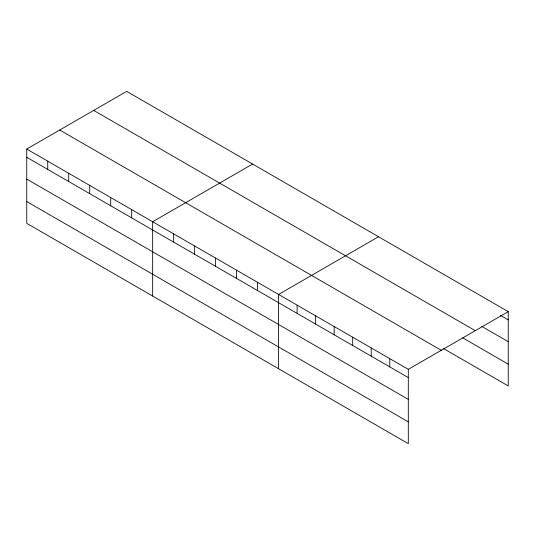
<?xml version="1.0" encoding="UTF-8"?>
<svg xmlns="http://www.w3.org/2000/svg" width="535" height="535" viewBox="0 0 535 535"><rect width="100%" height="100%" fill="white"/><g stroke="black" fill="none" stroke-linecap="round" stroke-linejoin="round"><path stroke-width="0.8" d="M408.305 399.384L408.305 369.344L26.75 149.058L26.75 223.356L408.305 443.642L408.305 399.384L26.75 179.098M443.388 348.492L508.25 385.942L508.25 311.644L126.695 91.358L26.75 149.058M252.607 164.051L152.662 221.751L152.662 296.056M378.519 236.744L278.575 294.451L278.575 368.749M408.305 369.344L508.25 311.644M500.412 315.356L508.25 319.883M481.874 326.457L508.25 341.684M93.712 110.397L475.267 330.683M462.635 337.806L508.25 364.141M59.733 130.018L441.288 350.305M26.75 157.297L408.305 377.59M26.75 201.561L408.305 421.847M389.768 358.644L389.768 366.89M371.236 347.944L371.236 356.19M352.705 337.251L352.705 345.49M334.174 326.551L334.174 334.79M315.637 315.851L315.637 324.09M297.106 305.151L297.106 313.39M257.589 282.333L257.589 290.572M236.604 270.215L236.604 278.461M215.618 258.104L215.618 266.343M194.633 245.986L194.633 254.225M173.648 233.869L173.648 242.108M131.677 209.64L131.677 217.879M110.692 197.522L110.692 205.761M89.706 185.404L89.706 193.65M68.721 173.293L68.721 181.532M47.735 161.175L47.735 169.414"/></g></svg>
